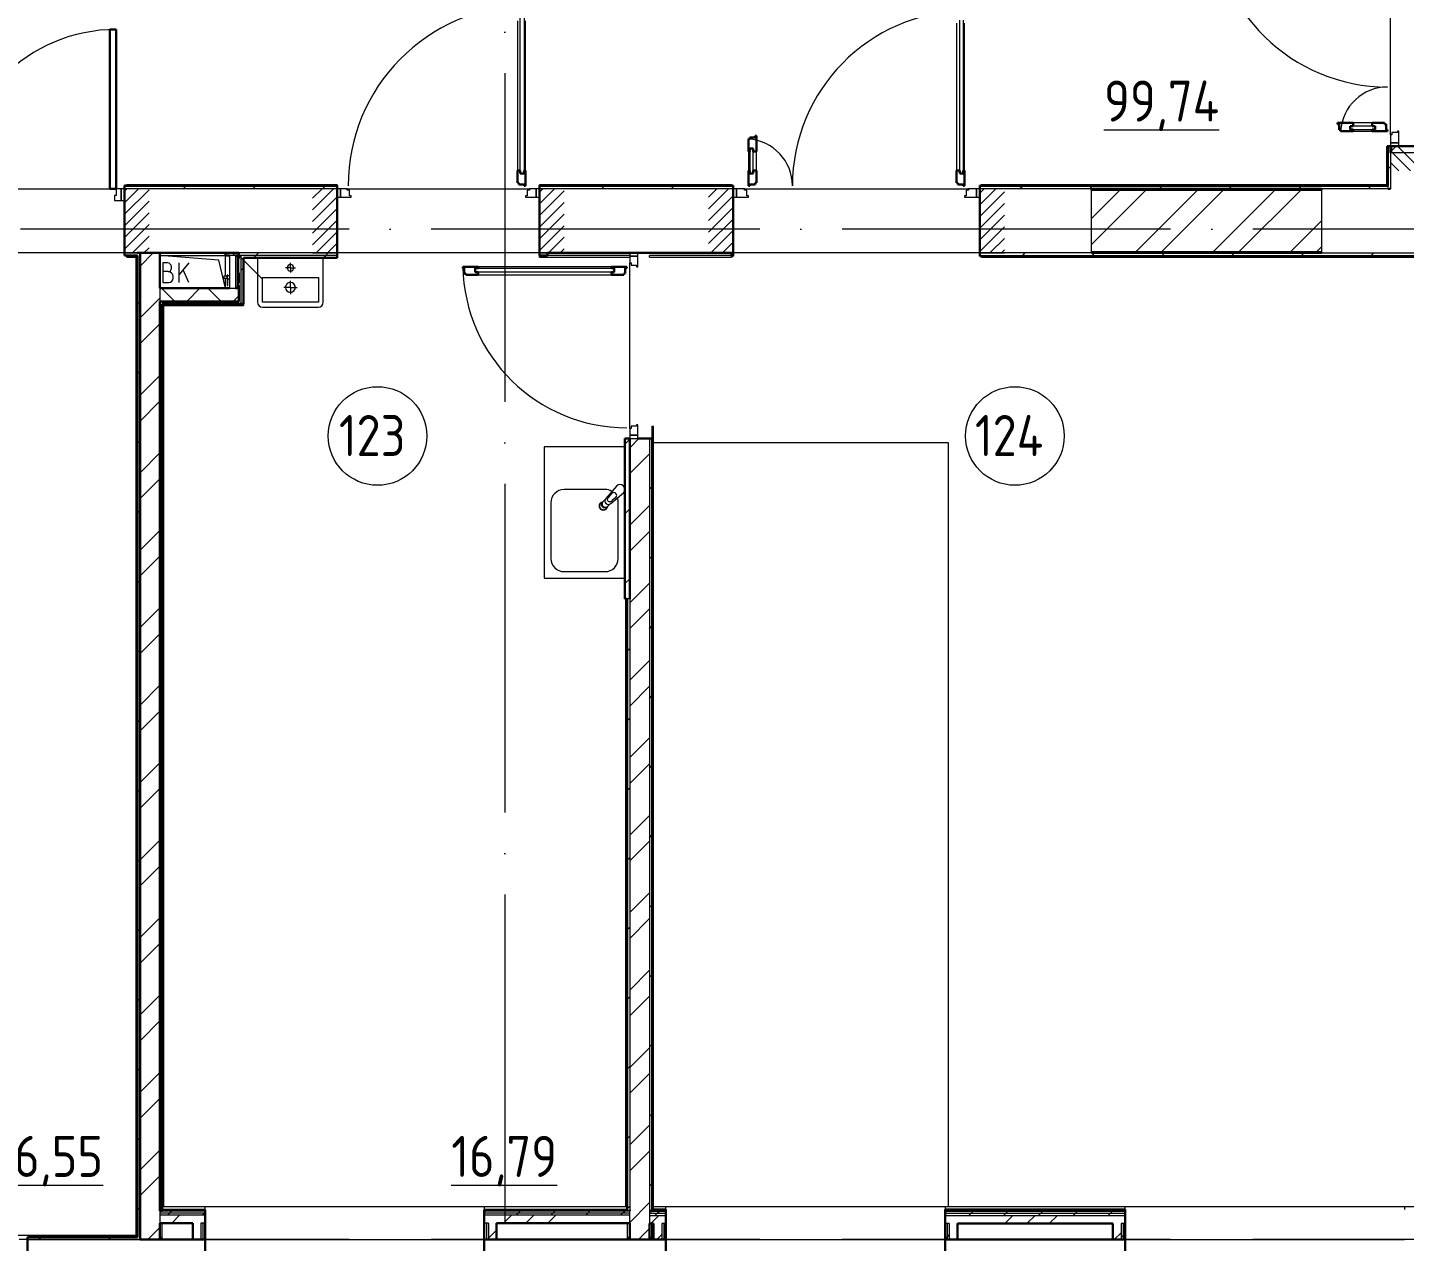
# Model space of a CAD drawing. Header units: millimetres. Extents: x -21010 to 105841, y -18351 to 135084.
# Drawn here: x 40172 to 48552, y -3537 to 3852 of the extents above; entities that cross this region are included whole.
import ezdxf

# ---------------------------------------------------------------- set-up
doc = ezdxf.new("R2010")
doc.units = ezdxf.units.MM
doc.linetypes.add('ADSK_Линия сетки', pattern=[2500, 2000, -250, 0, -250])
doc.linetypes.add('ADSK_Штриховая_ш2 п1_5', pattern=[4.5, 3, -1.5])
for name, color, linetype, lineweight in [('_ Окна', 7, 'Continuous', 9), ('Двери', 7, 'Continuous', 9), ('Марки помещений', 7, 'Continuous', 9), ('Оборудование', 7, 'Continuous', 18), ('Ограждение', 7, 'Continuous', 9), ('Оси', 7, 'Continuous', 9), ('Перекрытие', 7, 'Continuous', 18), ('Сантехника', 7, 'Continuous', 18), ('Стены внутренние', 7, 'Continuous', 18), ('Стены наружные', 7, 'Continuous', 18), ('Стены штриховка', 7, 'Continuous', 13), ('Узлы', 7, 'Continuous', 18)]:
    doc.layers.add(name, color=color, linetype=linetype, lineweight=lineweight)
doc.layers.add('Двери открывание', color=7, linetype='Continuous', lineweight=9, true_color=0xc0c0c0)
doc.styles.add('GOST Common_3', font='GOST_Common.ttf', dxfattribs={"height": 3.5})

# ---------------------------------------------------------------- blocks, each defined once
blk = doc.blocks.new('1 этаж 21082025')
at = {"lineweight": 18}
for p, q in [((47073.3, -41039.7), (46715, -41010)), ((46715, -41010), (47115, -41010)), ((46762.4, -41055.5), (46732.4, -41055.5)), ((46732.4, -41055.5), (46732.4, -41175.5)), ((46892.4, -41055.5), (46832.4, -41127.1)), ((46832.4, -41175.5), (46832.4, -41055.5)), ((47115, -41210), (47073.3, -41039.7)), ((46765.7, -41108.9), (46732.4, -41108.9)), ((46785.7, -41088.9), (46785.7, -41078.9)), ((46795.7, -41148.9), (46795.7, -41138.9)), ((46892.4, -41175.5), (46856.4, -41098.4)), ((46732.4, -41175.5), (46769.1, -41175.5))]:
    blk.add_line(p, q, dxfattribs=at)
for centre, radius, start, end in [((46762.4, -41078.9), 23.3, 0, 90), ((46765.7, -41088.9), 20, 270, 0), ((46765.7, -41138.9), 30, 0, 90), ((46769.1, -41148.9), 26.7, 270, 0)]:
    blk.add_arc(centre, radius, start, end, dxfattribs=at)
at = {"layer": '_ Окна', "lineweight": 18}
for p, q in [((45910, -47000), (45860, -47000)), ((45910, -47050), (45910, -47000))]:
    blk.add_line(p, q, dxfattribs=at)
at = {"layer": 'Двери', "lineweight": 30}
for p, q in [((46450, -39635), (46410, -39635)), ((46410, -39635), (46410, -40605)), ((46450, -40605), (46450, -39635)), ((53977, -40203), (53883, -40203)), ((53883, -40203), (53883, -40211)), ((53883, -40211), (53892, -40211)), ((53892, -40211), (53892, -40245)), ((53977, -40223), (53959, -40223)), ((53959, -40223), (53959, -40244)), ((53977, -40203), (53977, -40223)), ((54169, -40203), (54093, -40203)), ((54093, -40203), (54093, -40223)), ((54093, -40223), (54111, -40223)), ((54111, -40223), (54111, -40244)), ((54169, -40211), (54169, -40203)), ((54178, -40211), (54169, -40211)), ((54178, -40245), (54178, -40211)), ((50305, -40301), (50297, -40301)), ((50297, -40301), (50297, -40377)), ((50339, -40292), (50305, -40292)), ((50305, -40292), (50305, -40301)), ((50347, -40283), (50339, -40283)), ((50339, -40283), (50339, -40292)), ((50347, -40377), (50347, -40283)), ((53892, -40245), (53901, -40245)), ((53901, -40245), (53901, -40253)), ((53901, -40253), (53977, -40253)), ((53959, -40244), (53977, -40244)), ((53977, -40244), (53977, -40253)), ((54093, -40244), (54093, -40253)), ((54111, -40244), (54093, -40244)), ((54093, -40253), (54187, -40253)), ((54187, -40245), (54178, -40245)), ((54187, -40253), (54187, -40245)), ((50306, -40377), (50297, -40377)), ((50306, -40359), (50306, -40377)), ((50327, -40359), (50306, -40359)), ((50327, -40377), (50327, -40359)), ((50347, -40377), (50327, -40377)), ((48891, -40493), (48891, -40569)), ((48891, -40493), (48908, -40493)), ((48908, -40493), (48908, -40511)), ((48908, -40511), (48932, -40511)), ((48932, -40493), (48941, -40493)), ((48932, -40511), (48932, -40493)), ((48941, -40587), (48941, -40493)), ((50297, -40493), (50297, -40587)), ((50306, -40493), (50297, -40493)), ((50306, -40511), (50306, -40493)), ((50327, -40511), (50306, -40511)), ((50327, -40493), (50327, -40511)), ((50347, -40493), (50327, -40493)), ((50347, -40569), (50347, -40493)), ((51563, -40493), (51563, -40569)), ((51563, -40493), (51583, -40493)), ((51583, -40493), (51583, -40511)), ((51583, -40511), (51604, -40511)), ((51604, -40493), (51613, -40493)), ((51604, -40511), (51604, -40493)), ((51613, -40587), (51613, -40493)), ((46410, -40605), (46450, -40605)), ((48891, -40569), (48899, -40569)), ((48899, -40569), (48899, -40578)), ((48899, -40578), (48933, -40578)), ((48933, -40578), (48933, -40587)), ((48933, -40587), (48941, -40587)), ((50297, -40587), (50305, -40587)), ((50305, -40587), (50305, -40578)), ((50305, -40578), (50339, -40578)), ((50339, -40578), (50339, -40569)), ((50339, -40569), (50347, -40569)), ((51563, -40569), (51571, -40569)), ((51571, -40569), (51571, -40578)), ((51571, -40578), (51605, -40578)), ((51605, -40578), (51605, -40587)), ((51605, -40587), (51613, -40587)), ((48653, -41079), (48559, -41079)), ((48559, -41079), (48559, -41087)), ((48559, -41087), (48568, -41087)), ((48568, -41087), (48568, -41121)), ((48568, -41121), (48577, -41121)), ((48577, -41121), (48577, -41129)), ((48577, -41129), (48653, -41129)), ((48635, -41088), (48653, -41088)), ((48635, -41112), (48635, -41088)), ((48653, -41112), (48635, -41112)), ((48653, -41088), (48653, -41079)), ((48653, -41129), (48653, -41112)), ((49557, -41079), (49463, -41079)), ((49463, -41088), (49463, -41079)), ((49481, -41088), (49463, -41088)), ((49463, -41112), (49481, -41112)), ((49463, -41129), (49463, -41112)), ((49463, -41129), (49539, -41129)), ((49481, -41112), (49481, -41088)), ((49539, -41129), (49539, -41121)), ((49539, -41121), (49548, -41121)), ((49548, -41121), (49548, -41087)), ((49548, -41087), (49557, -41087)), ((49557, -41087), (49557, -41079))]:
    blk.add_line(p, q, dxfattribs=at)
at = {"layer": 'Двери'}
for p, q in [((48891, -39583), (48891, -40493)), ((48908, -40511), (48908, -39565)), ((48932, -39565), (48932, -40511)), ((48941, -40493), (48941, -39583)), ((51563, -39597), (51563, -40493)), ((51583, -40511), (51583, -39579)), ((51604, -39579), (51604, -40511)), ((51613, -40493), (51613, -39597)), ((54111, -40223), (53959, -40223)), ((53959, -40223), (53959, -40244)), ((54093, -40203), (53977, -40203)), ((54111, -40244), (54111, -40223)), ((53959, -40244), (54111, -40244)), ((53977, -40253), (54093, -40253)), ((54205, -40276), (54205, -40325)), ((54213, -40276), (54205, -40276)), ((54247, -40262), (54213, -40262)), ((54213, -40262), (54213, -40276)), ((54255, -40253), (54247, -40253)), ((54247, -40253), (54247, -40262)), ((54255, -40325), (54255, -40253)), ((50297, -40377), (50297, -40493)), ((50306, -40359), (50306, -40511)), ((50327, -40359), (50306, -40359)), ((50327, -40511), (50327, -40359)), ((50347, -40493), (50347, -40377)), ((54255, -40325), (54205, -40325)), ((54205, -40325), (54205, -40345)), ((54205, -40325), (54255, -40325)), ((54205, -40345), (54255, -40345)), ((54255, -40345), (54255, -40325)), ((48932, -40511), (48908, -40511)), ((50306, -40511), (50327, -40511)), ((51604, -40511), (51583, -40511)), ((46480, -40605), (46450, -40605)), ((46450, -40605), (46450, -40645)), ((46480, -40675), (46480, -40605)), ((46500, -40605), (46480, -40605)), ((46480, -40605), (46480, -40675)), ((46500, -40675), (46500, -40605)), ((47795, -40605), (47795, -40655)), ((47815, -40605), (47795, -40605)), ((47815, -40655), (47815, -40605)), ((47856, -40605), (47815, -40605)), ((47815, -40605), (47815, -40655)), ((47856, -40613), (47856, -40605)), ((47870, -40613), (47856, -40613)), ((47870, -40647), (47870, -40613)), ((48964, -40613), (48950, -40613)), ((48950, -40613), (48950, -40647)), ((48964, -40605), (48964, -40613)), ((49005, -40605), (48964, -40605)), ((49025, -40605), (49005, -40605)), ((49005, -40605), (49005, -40655)), ((49005, -40655), (49005, -40605)), ((49025, -40655), (49025, -40605)), ((50205, -40605), (50205, -40655)), ((50225, -40605), (50205, -40605)), ((50225, -40655), (50225, -40605)), ((50274, -40605), (50225, -40605)), ((50225, -40605), (50225, -40655)), ((50274, -40613), (50274, -40605)), ((50288, -40613), (50274, -40613)), ((50288, -40647), (50288, -40613)), ((51636, -40613), (51622, -40613)), ((51622, -40613), (51622, -40647)), ((51636, -40605), (51636, -40613)), ((51685, -40605), (51636, -40605)), ((51705, -40605), (51685, -40605)), ((51685, -40605), (51685, -40655)), ((51685, -40655), (51685, -40605)), ((51705, -40655), (51705, -40605)), ((46450, -40645), (46440, -40645)), ((46440, -40645), (46440, -40675)), ((46440, -40675), (46480, -40675)), ((46480, -40675), (46500, -40675)), ((47795, -40655), (47815, -40655)), ((47815, -40655), (47879, -40655)), ((47879, -40647), (47870, -40647)), ((47879, -40655), (47879, -40647)), ((48950, -40647), (48941, -40647)), ((48941, -40647), (48941, -40655)), ((48941, -40655), (49005, -40655)), ((49005, -40655), (49025, -40655)), ((50205, -40655), (50225, -40655)), ((50225, -40655), (50297, -40655)), ((50297, -40647), (50288, -40647)), ((50297, -40655), (50297, -40647)), ((51622, -40647), (51613, -40647)), ((51613, -40647), (51613, -40655)), ((51613, -40655), (51685, -40655)), ((51685, -40655), (51705, -40655)), ((49625, -40995), (49575, -40995)), ((49575, -40995), (49575, -41015)), ((49575, -41015), (49625, -41015)), ((49625, -41015), (49575, -41015)), ((49575, -41015), (49575, -41056)), ((49575, -41056), (49583, -41056)), ((49583, -41056), (49583, -41070)), ((49625, -41015), (49625, -40995)), ((49625, -41079), (49625, -41015)), ((48635, -41088), (49481, -41088)), ((48635, -41112), (48635, -41088)), ((49481, -41112), (48635, -41112)), ((49463, -41079), (48653, -41079)), ((48653, -41129), (49463, -41129)), ((49481, -41088), (49481, -41112)), ((49583, -41070), (49617, -41070)), ((49617, -41070), (49617, -41079)), ((49617, -41079), (49625, -41079)), ((49575, -42064), (49575, -42105)), ((49583, -42064), (49575, -42064)), ((49617, -42050), (49583, -42050)), ((49583, -42050), (49583, -42064)), ((49625, -42041), (49617, -42041)), ((49617, -42041), (49617, -42050)), ((49625, -42105), (49625, -42041)), ((49625, -42105), (49575, -42105)), ((49575, -42105), (49575, -42125)), ((49575, -42105), (49625, -42105)), ((49575, -42125), (49625, -42125)), ((49625, -42125), (49625, -42105))]:
    blk.add_line(p, q, dxfattribs=at)
at = {"layer": 'Двери', "linetype": 'ADSK_Штриховая_ш2 п1_5'}
for p, q in [((54595, -40345), (54205, -40345)), ((54205, -40345), (54205, -40495)), ((46650, -40605), (46500, -40605)), ((46500, -40605), (46500, -40995)), ((47795, -40605), (47645, -40605)), ((47795, -40995), (47795, -40605)), ((49175, -40605), (49025, -40605)), ((49025, -40605), (49025, -40995)), ((50205, -40605), (50055, -40605)), ((50205, -40995), (50205, -40605)), ((51855, -40605), (51705, -40605)), ((51705, -40605), (51705, -40995)), ((46500, -40995), (46650, -40995)), ((47645, -40995), (47795, -40995)), ((49025, -40995), (49175, -40995)), ((50055, -40995), (50205, -40995)), ((51705, -40995), (51855, -40995))]:
    blk.add_line(p, q, dxfattribs=at)
at = {"layer": 'Двери', "linetype": 'Continuous', "lineweight": 18}
for p, q in [((54326.5, -40495), (54205, -40373.5)), ((54397.2, -40495), (54247.2, -40345)), ((54255.8, -40495), (54205, -40444.2)), ((46500, -40618.6), (46513.6, -40605)), ((46500, -40689.3), (46584.3, -40605)), ((46500, -40760), (46650, -40610)), ((47645, -40662.2), (47702.2, -40605)), ((47645, -40732.9), (47772.9, -40605)), ((49025, -40625.7), (49045.7, -40605)), ((49025, -40696.4), (49116.4, -40605)), ((49025, -40767.1), (49175, -40617.1)), ((50055, -40655.8), (50105.8, -40605)), ((50055, -40726.5), (50176.5, -40605)), ((51705, -40632.1), (51732.1, -40605)), ((51705, -40702.8), (51802.8, -40605)), ((51705, -40773.5), (51855, -40623.5)), ((46500, -40830.7), (46650, -40680.7)), ((47645, -40803.6), (47795, -40653.6)), ((47645, -40874.3), (47795, -40724.3)), ((49025, -40837.8), (49175, -40687.8)), ((50055, -40797.2), (50205, -40647.2)), ((50055, -40867.9), (50205, -40717.9)), ((51705, -40844.2), (51855, -40694.2)), ((46500, -40901.4), (46650, -40751.4)), ((47645, -40945), (47795, -40795)), ((49025, -40908.5), (49175, -40758.5)), ((50055, -40938.6), (50205, -40788.6)), ((51705, -40914.9), (51855, -40764.9)), ((46500, -40972.1), (46650, -40822.1)), ((46547.8, -40995), (46650, -40892.8)), ((47665.7, -40995), (47795, -40865.7)), ((49025, -40979.2), (49175, -40829.2)), ((50069.3, -40995), (50205, -40859.3)), ((51705, -40985.7), (51855, -40835.7)), ((46618.5, -40995), (46650, -40963.5)), ((47736.4, -40995), (47795, -40936.4)), ((49079.9, -40995), (49175, -40899.9)), ((49150.7, -40995), (49175, -40970.7)), ((50140, -40995), (50205, -40930)), ((51766.4, -40995), (51855, -40906.4)), ((51837.1, -40995), (51855, -40977.1))]:
    blk.add_line(p, q, dxfattribs=at)
at = {"layer": 'Двери'}
blk.add_arc((46450, -40605), 970, 90, 180, dxfattribs=at)
at = {"layer": 'Двери открывание'}
for centre, radius, start, end in [((54187, -38919), 1066, 180.96752, 270), ((48959, -40587), 1098, 90.93932, 180), ((51631, -40587), 1066, 90.96752, 180), ((54187, -40271), 286, 90, 176.39159), ((50279, -40587), 286, 0, 86.39159), ((49557, -41061), 998, 181.03345, 270)]:
    blk.add_arc(centre, radius, start, end, dxfattribs=at)
at = {"layer": 'Марки помещений'}
for centre in [(48039.9, -42109.2), (51919.4, -42109.2)]:
    blk.add_circle(centre, 300, dxfattribs=at)
at = {"layer": 'Оборудование'}
for p, q in [((47176.4, -41010), (47140, -41010)), ((47140, -41010), (47140, -41210)), ((47177.3, -41209.1), (47177.3, -41010.9)), ((47187, -41017), (47177.3, -41017)), ((47187, -41038), (47188.4, -41038)), ((47188.5, -41038), (47187, -41038)), ((47188, -41202), (47188, -41018)), ((47195, -41029), (47189.5, -41029)), ((47195, -41010), (47336.4, -41151.4)), ((47195, -41191), (47195, -41029)), ((47122.1, -41137.4), (47104.7, -41137.4)), ((47104.7, -41137.4), (47104.7, -41149.6)), ((47124.1, -41135.4), (47122.1, -41137.4)), ((47122.1, -41137.4), (47122.1, -41149.6)), ((47140, -41133.9), (47124.1, -41133.9)), ((47124.1, -41133.9), (47124.1, -41153.2)), ((47129.6, -41130.4), (47124.6, -41130.4)), ((47124.6, -41130.4), (47124.6, -41138.7)), ((47129.6, -41138.7), (47129.6, -41130.4)), ((47197, -41113.5), (47195, -41113.5)), ((47197, -41117.5), (47197, -41113.5)), ((47197, -41117.5), (47197, -41178)), ((47104.7, -41149.6), (47122.1, -41149.6)), ((47122.1, -41149.6), (47124.1, -41151.6)), ((47124.1, -41153.2), (47140, -41153.2)), ((47124.6, -41148.3), (47124.6, -41194.2)), ((47124.6, -41194.2), (47129.6, -41194.2)), ((47129.6, -41194.2), (47129.6, -41148.3)), ((47140, -41210), (47176.4, -41210)), ((47177.3, -41203), (47187, -41203)), ((47188.4, -41182), (47187, -41182)), ((47188.4, -41182), (47187, -41182)), ((47189.5, -41191), (47195, -41191)), ((47195, -41182), (47197, -41182)), ((47197, -41182), (47197, -41178))]:
    blk.add_line(p, q, dxfattribs=at)
for points, knots in [([(47177.3, -41010.9), (47177.3, -41010.8), (47177.3, -41010.7), (47177.2, -41010.5), (47177.1, -41010.4), (47177, -41010.2), (47176.8, -41010.1), (47176.6, -41010), (47176.5, -41010), (47176.4, -41010)], [-1, -1, -1, -1, -0.833333, -0.75, -0.583333, -0.458333, -0.333333, -0.166667, 0, 0, 0, 0]), ([(47188, -41018), (47188, -41017.9), (47188, -41017.7), (47187.9, -41017.6), (47187.9, -41017.5), (47187.8, -41017.4), (47187.7, -41017.2), (47187.5, -41017.1), (47187.3, -41017), (47187.1, -41017), (47187, -41017)], [-1, -1, -1, -1, -0.833333, -0.75, -0.666667, -0.583333, -0.458333, -0.333333, -0.166667, 0, 0, 0, 0]), ([(47189.5, -41029), (47189.4, -41029), (47189.2, -41029), (47188.9, -41028.9), (47188.8, -41028.8), (47188.6, -41028.7), (47188.4, -41028.6), (47188.3, -41028.4), (47188.2, -41028.2), (47188.1, -41028.1), (47188, -41027.8), (47188, -41027.6), (47188, -41027.5)], [-1, -1, -1, -1, -0.833333, -0.75, -0.666667, -0.583333, -0.5, -0.416667, -0.333333, -0.25, -0.166667, 0, 0, 0, 0]), ([(47176.4, -41210), (47176.5, -41210), (47176.6, -41210), (47176.8, -41209.9), (47177, -41209.8), (47177.1, -41209.6), (47177.2, -41209.5), (47177.3, -41209.3), (47177.3, -41209.2), (47177.3, -41209.1)], [0, 0, 0, 0, 0.166667, 0.333333, 0.458333, 0.583333, 0.708333, 0.833333, 1, 1, 1, 1]), ([(47187, -41203), (47187.1, -41203), (47187.3, -41203), (47187.5, -41202.9), (47187.7, -41202.8), (47187.8, -41202.6), (47187.9, -41202.5), (47187.9, -41202.4), (47188, -41202.3), (47188, -41202.1), (47188, -41202)], [0, 0, 0, 0, 0.166667, 0.333333, 0.458333, 0.583333, 0.666667, 0.75, 0.833333, 1, 1, 1, 1]), ([(47188, -41192.5), (47188, -41192.4), (47188, -41192.2), (47188.1, -41191.9), (47188.2, -41191.8), (47188.3, -41191.6), (47188.4, -41191.4), (47188.6, -41191.3), (47188.8, -41191.2), (47188.9, -41191.1), (47189.2, -41191), (47189.4, -41191), (47189.5, -41191)], [0, 0, 0, 0, 0.166667, 0.25, 0.333333, 0.416667, 0.5, 0.583333, 0.666667, 0.75, 0.833333, 1, 1, 1, 1])]:
    blk.add_open_spline(points, degree=3, knots=knots, dxfattribs=at)
at = {"layer": 'Ограждение'}
for p, q in [((54180, -40355), (54185, -40355)), ((54180, -40355), (54180, -40580)), ((46515, -40585.1), (46515, -40580)), ((47795, -40580), (46515, -40580)), ((47795, -40580), (47795, -40585)), ((49025, -40585), (49025, -40580)), ((50195, -40580), (49025, -40580)), ((50195, -40580), (50195, -40585)), ((51715, -40585), (51715, -40580)), ((54180, -40580), (51715, -40580)), ((54180, -40580), (54185, -40585)), ((46515, -41020), (46515, -41010)), ((46515, -41020), (46570, -41020)), ((46580, -41010), (46570, -41020)), ((46570, -41020), (46570, -46975)), ((49025, -41020), (49025, -41010)), ((49025, -41020), (49575, -41020)), ((49575, -41010), (49075, -41010)), ((49695, -41020), (49695, -41010)), ((50195, -41010), (49695, -41010)), ((49695, -41020), (50195, -41020)), ((50195, -41015), (50195, -41020)), ((51715, -41020), (51715, -41015)), ((51715, -41020), (59320, -41020)), ((46740, -41315), (46730, -41305)), ((47225, -41305), (47225, -41315)), ((46740, -46800), (46740, -41315)), ((46740, -41315), (47225, -41315)), ((49710, -42050), (49720, -42050)), ((49710, -42050), (49710, -42125)), ((49720, -42150), (49720, -42050)), ((49550, -43100), (49550, -46800)), ((46730, -46800), (49560, -46800)), ((46990, -46820), (46990, -46800)), ((46990, -46800), (48690, -46800)), ((48690, -46800), (48690, -46820)), ((49715, -46800), (59920, -46800)), ((49795, -46818.1), (49795, -46800)), ((49795, -46800), (51495, -46800)), ((51495, -46800), (51495, -46818.1)), ((52590, -46818.1), (52590, -46800)), ((52590, -46800), (54290, -46800)), ((54290, -46800), (54290, -46818.1)), ((46730, -47000), (46730, -46900)), ((49560, -46900), (49560, -47000)), ((49710, -47000), (49710, -46903.1)), ((46570, -46975), (43820, -46975)), ((46570, -46975), (46580, -46985)), ((46990, -47000), (48690, -47000)), ((49795, -47000), (51495, -47000)), ((52590, -47000), (54290, -47000))]:
    blk.add_line(p, q, dxfattribs=at)
at = {"layer": 'Ограждение', "linetype": 'Continuous'}
for p, q in [((46736, -40585), (46736, -40580)), ((47336, -40585), (47336, -40580)), ((49136, -40585), (49136, -40580)), ((49736, -40585), (49736, -40580)), ((52136, -40585), (52136, -40580)), ((52736, -40585), (52736, -40580)), ((53336, -40585), (53336, -40580)), ((53936, -40585), (53936, -40580)), ((54180, -40560.3), (54185, -40560.3)), ((46570, -41280.3), (46580, -41280.3)), ((46570, -41880.3), (46580, -41880.3)), ((46570, -42480.3), (46580, -42480.3)), ((46570, -43080.3), (46580, -43080.3)), ((46570, -43680.3), (46580, -43680.3)), ((46570, -44280.3), (46580, -44280.3)), ((46570, -44880.3), (46580, -44880.3)), ((46570, -45480.3), (46580, -45480.3)), ((46570, -46080.3), (46580, -46080.3)), ((46570, -46680.3), (46580, -46680.3)), ((45916, -46985), (45916, -46975)), ((46516, -46985), (46516, -46975))]:
    blk.add_line(p, q, dxfattribs=at)
at = {"layer": 'Оси', "linetype": 'ADSK_Линия сетки'}
for p, q in [((48815.1, -29900), (48815.1, -60626.1)), ((62867.3, -40850), (-14072.3, -40850)), ((62867.3, -47000), (-14072.3, -47000))]:
    blk.add_line(p, q, dxfattribs=at)
at = {"layer": 'Перекрытие', "color": 49, "true_color": 0x464646}
for p, q in [((46715, -41010), (47115, -41010)), ((51515, -42150), (49715, -42150)), ((51515, -46800), (51515, -42150))]:
    blk.add_line(p, q, dxfattribs=at)
at = {"layer": 'Сантехника', "lineweight": 9}
for p, q in [((49545, -42175), (49055, -42175)), ((49055, -42175), (49055, -42975)), ((49425, -42435), (49175, -42435)), ((49493.8, -42413.8), (49429.5, -42490.4)), ((49442, -42488.9), (49444.2, -42485.1)), ((49444.2, -42485.1), (49447.1, -42481.7)), ((49447.1, -42481.7), (49466.2, -42458.9)), ((49459.6, -42520.5), (49536.2, -42456.2)), ((49491.1, -42483.8), (49468.3, -42502.9)), ((49533.7, -42411.6), (49532.4, -42410.6)), ((49535, -42412.6), (49533.7, -42411.6)), ((49538.4, -42416.3), (49537.4, -42415)), ((49539.4, -42417.6), (49538.4, -42416.3)), ((49095, -42515), (49095, -42855)), ((49391.2, -42542.4), (49391.2, -42527.6)), ((49391.6, -42526.8), (49399.9, -42515.4)), ((49399.9, -42554.6), (49391.6, -42543.2)), ((49400.9, -42514.6), (49410.3, -42511.5)), ((49415, -42560), (49400.9, -42555.4)), ((49410.9, -42510.8), (49409.7, -42512)), ((49425, -42496.8), (49410.9, -42510.8)), ((49429.1, -42555.4), (49415, -42560)), ((49438.4, -42543.2), (49430.1, -42554.6)), ((49438, -42540.3), (49439.2, -42539.1)), ((49438.8, -42539.2), (49438.8, -42542.4)), ((49439.2, -42539.1), (49453.9, -42524.4)), ((49440.1, -42496.7), (49440.6, -42492.8)), ((49440.4, -42500.4), (49440.1, -42496.7)), ((49441.6, -42503.7), (49440.4, -42500.4)), ((49440.6, -42492.8), (49442, -42488.9)), ((49443.6, -42506.4), (49441.6, -42503.7)), ((49446.3, -42508.4), (49443.6, -42506.4)), ((49449.6, -42509.6), (49446.3, -42508.4)), ((49453.3, -42510), (49449.6, -42509.6)), ((49457.2, -42509.4), (49453.3, -42510)), ((49461.1, -42508), (49457.2, -42509.4)), ((49464.9, -42505.8), (49461.1, -42508)), ((49468.3, -42502.9), (49464.9, -42505.8)), ((49505, -42855), (49505, -42515)), ((49055, -42975), (49545, -42975)), ((49175, -42935), (49425, -42935))]:
    blk.add_line(p, q, dxfattribs=at)
for centre, radius, start, end in [((49175, -42515), 80, 90, 180), ((49425, -42515), 80, 58.90219, 90), ((49478.7, -42471.3), 17.6, 315, 135), ((49515, -42435), 30, 315, 135), ((49415, -42535), 25, 98.76373, 270), ((49415, -42535), 25, 270, 351.23627), ((49444.6, -42505.4), 21.3, 135, 315), ((49425, -42515), 80, 0, 20.54004), ((49175, -42855), 80, 180, 270), ((49425, -42855), 80, 270, 0)]:
    blk.add_arc(centre, radius, start, end, dxfattribs=at)
for centre, major_axis, start_param, end_param in [((49422.6, -42527.4), (-14.1, 14.1), 1.047198, 1.570796), ((49426.3, -42523.7), (-14.1, 14.1), 1.047198, 1.570796), ((49422.6, -42527.4), (-14.1, 14.1), 1.570796, 2.094395), ((49426.3, -42523.7), (14.1, -14.1), 4.712389, 5.235988)]:
    blk.add_ellipse(centre, major_axis=major_axis, ratio=0.984808, start_param=start_param, end_param=end_param, dxfattribs=at)
for points, knots in [([(49403.5, -42532.4), (49403.2, -42531.3), (49402.9, -42529.6), (49402.9, -42527.7), (49402.9, -42526.6), (49403, -42525.7), (49403.1, -42524.9), (49403.3, -42523.9), (49403.5, -42522.6), (49404, -42521), (49404.7, -42519.3), (49405.4, -42517.8), (49406.2, -42516.5), (49407.4, -42514.5), (49408.6, -42513.1), (49409.7, -42512)], [0, 0, 0, 0, 0.142857, 0.214286, 0.25, 0.285714, 0.321429, 0.357143, 0.428571, 0.5, 0.571429, 0.678571, 0.732143, 0.785714, 1, 1, 1, 1]), ([(49410.9, -42510.8), (49410.4, -42511.3), (49409.4, -42512.5), (49408.1, -42514.6), (49407.3, -42516.5), (49406.8, -42518.2), (49406.6, -42519.5), (49406.4, -42520.7), (49406.3, -42521.7), (49406.3, -42522.4), (49406.3, -42523.1), (49406.4, -42524.2), (49406.6, -42526), (49406.9, -42527.6), (49407.2, -42528.7)], [0, 0, 0, 0, 0.142857, 0.285714, 0.428571, 0.5, 0.571429, 0.642857, 0.678571, 0.714286, 0.75, 0.785714, 0.857143, 1, 1, 1, 1]), ([(49438, -42540.3), (49437.3, -42541), (49435.8, -42542.3), (49433.2, -42544.1), (49430.9, -42545.2), (49429, -42546), (49427.4, -42546.5), (49426.1, -42546.7), (49425.1, -42546.9), (49424.3, -42547), (49423.4, -42547.1), (49422.3, -42547.1), (49420.4, -42547.1), (49418.7, -42546.8), (49417.6, -42546.5)], [0, 0, 0, 0, 0.142857, 0.285714, 0.428571, 0.5, 0.571429, 0.642857, 0.678571, 0.714286, 0.75, 0.785714, 0.857143, 1, 1, 1, 1]), ([(49421.3, -42542.8), (49422.4, -42543.1), (49424, -42543.4), (49425.8, -42543.6), (49426.9, -42543.7), (49427.6, -42543.7), (49428.3, -42543.7), (49429.3, -42543.6), (49430.5, -42543.4), (49431.8, -42543.2), (49433.3, -42542.8), (49434.5, -42542.3), (49435.6, -42541.7), (49437.2, -42540.8), (49438.4, -42539.9), (49439.2, -42539.1)], [0, 0, 0, 0, 0.142857, 0.214286, 0.25, 0.285714, 0.321429, 0.357143, 0.428571, 0.5, 0.571429, 0.678571, 0.732143, 0.785714, 1, 1, 1, 1])]:
    blk.add_open_spline(points, degree=3, knots=knots, dxfattribs=at)
at = {"layer": 'Стены внутренние'}
for p, q in [((54205, -40276), (54205, -38914)), ((54205, -40385), (54205, -40605)), ((54590, -40385), (54210, -40385)), ((45480, -40605), (46410, -40605)), ((46415, -40605), (46450, -40605)), ((47795, -40605), (46500, -40605)), ((47856, -40605), (48964, -40605)), ((50205, -40605), (49025, -40605)), ((50274, -40605), (51636, -40605)), ((52385, -40605), (51705, -40605)), ((52385, -40990), (52385, -40610)), ((54190, -40605), (53785, -40605)), ((53785, -40610), (53785, -40990)), ((46580, -40995), (45430, -40995)), ((49025, -40995), (47795, -40995)), ((51705, -40995), (50205, -40995)), ((53785, -40995), (59320, -40995)), ((46595, -47000), (45910, -47000))]:
    blk.add_line(p, q, dxfattribs=at)
at = {"layer": 'Стены внутренние', "lineweight": 30}
for p, q in [((54210, -40385), (54205, -40385)), ((46500, -40605), (46500, -40995)), ((47795, -40995), (47795, -40605)), ((49025, -40605), (49025, -40995)), ((50205, -40995), (50205, -40605)), ((51705, -40605), (51705, -40995)), ((52385, -40610), (52385, -40605)), ((53785, -40605), (53785, -40610)), ((54205, -40605), (54190, -40605)), ((46715, -40995), (47115, -40995)), ((49075, -40995), (50195, -40995)), ((52385, -40995), (52385, -40990)), ((53785, -40990), (53785, -40995)), ((45910, -47000), (45910, -47550)), ((46915, -47000), (46715, -47000)), ((46990, -47550), (46990, -47000)), ((48690, -47000), (48690, -47550)), ((49575, -47000), (48765, -47000)), ((49720, -47000), (49695, -47000)), ((49795, -47550), (49795, -47000)), ((51495, -47000), (51495, -47550)), ((52515, -47000), (51570, -47000)), ((52590, -47550), (52590, -47000))]:
    blk.add_line(p, q, dxfattribs=at)
at = {"layer": 'Стены наружные', "lineweight": 30}
for p, q in [((54205, -40345), (54185, -40345)), ((54185, -40345), (54185, -40585)), ((54205, -40385), (54205, -40345)), ((54590, -40345), (54210, -40345)), ((54210, -40345), (54210, -40385)), ((46500, -40585), (46500, -40605)), ((47795, -40585), (46500, -40585)), ((47795, -40605), (47795, -40585)), ((49025, -40585), (49025, -40605)), ((50205, -40585), (49025, -40585)), ((50205, -40605), (50205, -40585)), ((51705, -40585), (51705, -40605)), ((54185, -40585), (51705, -40585)), ((52385, -40605), (53785, -40605)), ((53785, -40610), (52385, -40610)), ((54190, -40590), (54185, -40590)), ((46500, -40995), (46500, -41010)), ((46500, -41010), (46580, -41010)), ((46715, -40995), (46580, -40995)), ((46580, -41010), (46580, -46985)), ((46595, -47000), (46595, -40995)), ((46715, -41210), (46715, -40995)), ((47115, -40995), (47115, -41010)), ((47195, -40995), (47115, -40995)), ((47115, -41010), (47140, -41010)), ((47176.6, -41010), (47195, -41010)), ((47195, -40995), (47195, -41029)), ((47225, -41025), (47795, -41025)), ((47225, -41305), (47225, -41025)), ((47795, -41025), (47795, -40995)), ((49025, -40995), (49025, -41010)), ((49025, -41010), (49075, -41010)), ((49075, -41010), (49075, -40995)), ((50195, -40995), (50195, -41015)), ((50195, -41015), (50205, -41015)), ((50205, -41015), (50205, -40995)), ((51705, -40995), (51705, -41015)), ((51705, -41015), (59320, -41015)), ((52385, -40990), (53785, -40990)), ((53785, -40995), (52385, -40995)), ((47140, -41210), (46715, -41210)), ((47195, -41210), (47176.6, -41210)), ((47195, -41191), (47195, -41290)), ((46715, -41290), (47195, -41290)), ((46715, -41290), (46715, -46825)), ((47195, -41290), (46715, -41290)), ((46730, -46820), (46730, -41305)), ((46730, -41305), (47210, -41305)), ((47210, -41305), (47225, -41305)), ((49545, -42125), (49545, -43100)), ((49575, -42125), (49545, -42125)), ((49575, -42125), (49575, -43100)), ((49715, -42125), (49625, -42125)), ((49715, -46818.1), (49715, -42125)), ((49545, -43100), (49560, -43100)), ((49560, -43100), (49560, -46820)), ((46715, -46825), (46730, -46825)), ((46730, -46825), (46715, -46825)), ((46990, -46820), (46730, -46820)), ((46990, -47000), (46990, -46820)), ((49560, -46820), (48690, -46820)), ((48690, -46820), (48690, -47000)), ((49575, -46825), (49575, -46820)), ((49695, -46828.1), (49710, -46828.1)), ((49710, -46823.1), (49710, -46818.1)), ((49795, -46818.1), (49715, -46818.1)), ((49795, -47000), (49795, -46818.1)), ((51495, -46818.1), (51495, -47000)), ((52590, -46818.1), (51495, -46818.1)), ((52590, -47000), (52590, -46818.1)), ((46715, -47000), (46715, -46900)), ((46715, -46900), (46915, -46900)), ((46915, -46900), (46915, -47000)), ((48765, -47000), (48765, -46900)), ((48765, -46900), (49575, -46900)), ((49575, -46900), (49575, -47000)), ((49695, -47000), (49695, -46903.1)), ((49695, -46903.1), (49720, -46903.1)), ((49720, -46903.1), (49720, -47000)), ((51570, -46903.1), (52515, -46903.1)), ((51570, -47000), (51570, -46903.1)), ((52515, -46903.1), (52515, -47000)), ((46580, -46985), (45910, -46985)), ((45910, -46985), (45910, -47000)), ((46595, -47000), (46715, -47000)), ((46915, -47000), (46990, -47000)), ((48690, -47000), (48765, -47000)), ((49575, -47000), (49695, -47000)), ((49720, -47000), (49795, -47000)), ((51495, -47000), (51570, -47000)), ((52515, -47000), (52590, -47000))]:
    blk.add_line(p, q, dxfattribs=at)
at = {"layer": 'Стены наружные', "linetype": 'Continuous', "lineweight": 9}
for p, q in [((54185, -40347.7), (54187.7, -40345)), ((54210, -40375), (54240, -40345)), ((54185, -40418.4), (54190, -40413.4)), ((54190, -40484.1), (54205, -40469.1)), ((54185, -40489.1), (54190, -40484.1)), ((54185, -40559.8), (54190, -40554.8)), ((46518.1, -40590), (46523.1, -40585)), ((46588.8, -40590), (46593.8, -40585)), ((46659.5, -40590), (46664.5, -40585)), ((46730.2, -40590), (46735.2, -40585)), ((46800.9, -40590), (46805.9, -40585)), ((46856.6, -40605), (46871.6, -40590)), ((46871.6, -40590), (46876.6, -40585)), ((46942.3, -40590), (46947.3, -40585)), ((47013.1, -40590), (47018.1, -40585)), ((47083.8, -40590), (47088.8, -40585)), ((47154.5, -40590), (47159.5, -40585)), ((47225.2, -40590), (47230.2, -40585)), ((47280.9, -40605), (47295.9, -40590)), ((47295.9, -40590), (47300.9, -40585)), ((47366.6, -40590), (47371.6, -40585)), ((47437.3, -40590), (47442.3, -40585)), ((47508, -40590), (47513, -40585)), ((47578.7, -40590), (47583.7, -40585)), ((47649.5, -40590), (47654.5, -40585)), ((47705.2, -40605), (47720.2, -40590)), ((47720.2, -40590), (47725.2, -40585)), ((47790.9, -40590), (47795, -40585.9)), ((49063.7, -40590), (49068.7, -40585)), ((49134.4, -40590), (49139.4, -40585)), ((49205.1, -40590), (49210.1, -40585)), ((49275.8, -40590), (49280.8, -40585)), ((49346.5, -40590), (49351.5, -40585)), ((49402.2, -40605), (49417.2, -40590)), ((49417.2, -40590), (49422.2, -40585)), ((49487.9, -40590), (49492.9, -40585)), ((49558.6, -40590), (49563.6, -40585)), ((49629.4, -40590), (49634.4, -40585)), ((49700.1, -40590), (49705.1, -40585)), ((49770.8, -40590), (49775.8, -40585)), ((49826.5, -40605), (49841.5, -40590)), ((49841.5, -40590), (49846.5, -40585)), ((49912.2, -40590), (49917.2, -40585)), ((49982.9, -40590), (49987.9, -40585)), ((50053.6, -40590), (50058.6, -40585)), ((50124.3, -40590), (50129.3, -40585)), ((50195, -40590), (50200, -40585)), ((51750.7, -40590), (51755.7, -40585)), ((51821.4, -40590), (51826.4, -40585)), ((51892.1, -40590), (51897.1, -40585)), ((51947.8, -40605), (51962.8, -40590)), ((51962.8, -40590), (51967.8, -40585)), ((52033.5, -40590), (52038.5, -40585)), ((52104.2, -40590), (52109.2, -40585)), ((52174.9, -40590), (52179.9, -40585)), ((52245.6, -40590), (52250.6, -40585)), ((52316.4, -40590), (52321.4, -40585)), ((52372.1, -40605), (52387.1, -40590)), ((52385, -40785.6), (52560.6, -40610)), ((52385, -40942.8), (52717.8, -40610)), ((52385, -40785.6), (52560.6, -40610)), ((52385, -40942.8), (52717.8, -40610)), ((52387.1, -40590), (52392.1, -40585)), ((52457.8, -40590), (52462.8, -40585)), ((52528.5, -40590), (52533.5, -40585)), ((52599.2, -40590), (52604.2, -40585)), ((52652.1, -40990), (53032.1, -40610)), ((52652.1, -40990), (53032.1, -40610)), ((52669.9, -40590), (52674.9, -40585)), ((52740.6, -40590), (52745.6, -40585)), ((52796.3, -40605), (52811.3, -40590)), ((52809.3, -40990), (53189.3, -40610)), ((52809.3, -40990), (53189.3, -40610)), ((52811.3, -40590), (52816.3, -40585)), ((52882, -40590), (52887, -40585)), ((52952.8, -40590), (52957.8, -40585)), ((53023.5, -40590), (53028.5, -40585)), ((53094.2, -40590), (53099.2, -40585)), ((53123.6, -40990), (53503.6, -40610)), ((53123.6, -40990), (53503.6, -40610)), ((53164.9, -40590), (53169.9, -40585)), ((53220.6, -40605), (53235.6, -40590)), ((53235.6, -40590), (53240.6, -40585)), ((53280.7, -40990), (53660.7, -40610)), ((53280.7, -40990), (53660.7, -40610)), ((53306.3, -40590), (53311.3, -40585)), ((53377, -40590), (53382, -40585)), ((53447.7, -40590), (53452.7, -40585)), ((53518.4, -40590), (53523.4, -40585)), ((53589.2, -40590), (53594.2, -40585)), ((53644.9, -40605), (53659.9, -40590)), ((53659.9, -40590), (53664.9, -40585)), ((53730.6, -40590), (53735.6, -40585)), ((53801.3, -40590), (53806.3, -40585)), ((53872, -40590), (53877, -40585)), ((53942.7, -40590), (53947.7, -40585)), ((54013.4, -40590), (54018.4, -40585)), ((54069.1, -40605), (54084.1, -40590)), ((54084.1, -40590), (54089.1, -40585)), ((54154.8, -40590), (54159.8, -40585)), ((53595, -40990), (53785, -40800)), ((53595, -40990), (53785, -40800)), ((53752.2, -40990), (53785, -40957.2)), ((53752.2, -40990), (53785, -40957.2)), ((46595, -41075.2), (46675.2, -40995)), ((47158.7, -41010), (47173.7, -40995)), ((47285.2, -41025), (47300.2, -41010)), ((47300.2, -41010), (47315.2, -40995)), ((47709.4, -41025), (47724.4, -41010)), ((47724.4, -41010), (47739.4, -40995)), ((50195, -41014.3), (50199.3, -41010)), ((51749.9, -41015), (51754.9, -41010)), ((51820.6, -41015), (51825.6, -41010)), ((51891.4, -41015), (51896.4, -41010)), ((51962.1, -41015), (51967.1, -41010)), ((51967.1, -41010), (51982.1, -40995)), ((52032.8, -41015), (52037.8, -41010)), ((52103.5, -41015), (52108.5, -41010)), ((52174.2, -41015), (52179.2, -41010)), ((52244.9, -41015), (52249.9, -41010)), ((52315.6, -41015), (52320.6, -41010)), ((52386.3, -41015), (52391.3, -41010)), ((52391.3, -41010), (52406.3, -40995)), ((52457, -41015), (52462, -41010)), ((52527.8, -41015), (52532.8, -41010)), ((52598.5, -41015), (52603.5, -41010)), ((52669.2, -41015), (52674.2, -41010)), ((52739.9, -41015), (52744.9, -41010)), ((52810.6, -41015), (52815.6, -41010)), ((52815.6, -41010), (52830.6, -40995)), ((52881.3, -41015), (52886.3, -41010)), ((52952, -41015), (52957, -41010)), ((53022.7, -41015), (53027.7, -41010)), ((53093.4, -41015), (53098.4, -41010)), ((53164.2, -41015), (53169.2, -41010)), ((53234.9, -41015), (53239.9, -41010)), ((53239.9, -41010), (53254.9, -40995)), ((53305.6, -41015), (53310.6, -41010)), ((53376.3, -41015), (53381.3, -41010)), ((53447, -41015), (53452, -41010)), ((53517.7, -41015), (53522.7, -41010)), ((53588.4, -41015), (53593.4, -41010)), ((53659.1, -41015), (53664.1, -41010)), ((53664.1, -41010), (53679.1, -40995)), ((53729.8, -41015), (53734.8, -41010)), ((53800.5, -41015), (53805.5, -41010)), ((53871.3, -41015), (53876.3, -41010)), ((53942, -41015), (53947, -41010)), ((54012.7, -41015), (54017.7, -41010)), ((54083.4, -41015), (54088.4, -41010)), ((54088.4, -41010), (54103.4, -40995)), ((54154.1, -41015), (54159.1, -41010)), ((54224.8, -41015), (54229.8, -41010)), ((47210, -41100.2), (47225, -41085.2)), ((46805.4, -41290), (46725.4, -41210)), ((46878.7, -41290), (46958.7, -41210)), ((47088.2, -41290), (47008.2, -41210)), ((46580, -41305.9), (46595, -41290.9)), ((46595, -41389.5), (46715, -41269.5)), ((46736, -41305), (46736, -41290)), ((47161.6, -41290), (47195, -41256.6)), ((46595, -41546.7), (46715, -41426.7)), ((46580, -41730.2), (46595, -41715.2)), ((46595, -41861), (46715, -41741)), ((46595, -42018.2), (46715, -41898.2)), ((46580, -42154.4), (46595, -42139.4)), ((49545, -42159.3), (49575, -42129.3)), ((49575, -42181.2), (49631.2, -42125)), ((49710, -42135.7), (49715, -42130.7)), ((46595, -42332.5), (46715, -42212.5)), ((49575, -42338.4), (49695, -42218.4)), ((49710, -42206.4), (49715, -42201.4)), ((49710, -42277.1), (49715, -42272.1)), ((46595, -42489.6), (46715, -42369.6)), ((49710, -42347.8), (49715, -42342.8)), ((49695, -42433.5), (49710, -42418.5)), ((49710, -42418.5), (49715, -42413.5)), ((49710, -42489.3), (49715, -42484.3)), ((46580, -42578.7), (46595, -42563.7)), ((49545, -42583.5), (49575, -42553.5)), ((49575, -42652.7), (49695, -42532.7)), ((49710, -42560), (49715, -42555)), ((49710, -42630.7), (49715, -42625.7)), ((46595, -42803.9), (46715, -42683.9)), ((49575, -42809.9), (49695, -42689.9)), ((49710, -42701.4), (49715, -42696.4)), ((49710, -42772.1), (49715, -42767.1)), ((46595, -42961.1), (46715, -42841.1)), ((49695, -42857.8), (49710, -42842.8)), ((49710, -42842.8), (49715, -42837.8)), ((46580, -43003), (46595, -42988)), ((49545, -43007.8), (49575, -42977.8)), ((49710, -42913.5), (49715, -42908.5)), ((49710, -42984.2), (49715, -42979.2)), ((49575, -43124.2), (49695, -43004.2)), ((49710, -43054.9), (49715, -43049.9)), ((46595, -43275.4), (46715, -43155.4)), ((49710, -43125.6), (49715, -43120.6)), ((49575, -43281.3), (49695, -43161.3)), ((49710, -43196.4), (49715, -43191.4)), ((46595, -43432.5), (46715, -43312.5)), ((49695, -43282.1), (49710, -43267.1)), ((49710, -43267.1), (49715, -43262.1)), ((49560, -43417.1), (49575, -43402.1)), ((49710, -43337.8), (49715, -43332.8)), ((49710, -43408.5), (49715, -43403.5)), ((46580, -43427.2), (46595, -43412.2)), ((49575, -43595.6), (49695, -43475.6)), ((49710, -43479.2), (49715, -43474.2)), ((49710, -43549.9), (49715, -43544.9)), ((46595, -43746.9), (46715, -43626.9)), ((49575, -43752.8), (49695, -43632.8)), ((49710, -43620.6), (49715, -43615.6)), ((49695, -43706.3), (49710, -43691.3)), ((49710, -43691.3), (49715, -43686.3)), ((46595, -43904), (46715, -43784)), ((49560, -43841.3), (49575, -43826.3)), ((49710, -43762), (49715, -43757)), ((46580, -43851.5), (46595, -43836.5)), ((49710, -43832.8), (49715, -43827.8)), ((49710, -43903.5), (49715, -43898.5)), ((49575, -44067.1), (49695, -43947.1)), ((49710, -43974.2), (49715, -43969.2)), ((49710, -44044.9), (49715, -44039.9)), ((46595, -44218.3), (46715, -44098.3)), ((49575, -44224.3), (49695, -44104.3)), ((49695, -44130.6), (49710, -44115.6)), ((49710, -44115.6), (49715, -44110.6)), ((49710, -44186.3), (49715, -44181.3)), ((46580, -44275.7), (46595, -44260.7)), ((46595, -44375.5), (46715, -44255.5)), ((49560, -44265.6), (49575, -44250.6)), ((49710, -44257), (49715, -44252)), ((49710, -44327.7), (49715, -44322.7)), ((49710, -44398.4), (49715, -44393.4)), ((49575, -44538.6), (49695, -44418.6)), ((49710, -44469.2), (49715, -44464.2)), ((46595, -44689.8), (46715, -44569.8)), ((49575, -44695.7), (49695, -44575.7)), ((49695, -44554.9), (49710, -44539.9)), ((49710, -44539.9), (49715, -44534.9)), ((49710, -44610.6), (49715, -44605.6)), ((46580, -44700), (46595, -44685)), ((46595, -44846.9), (46715, -44726.9)), ((49560, -44689.9), (49575, -44674.9)), ((49710, -44681.3), (49715, -44676.3)), ((49710, -44752), (49715, -44747)), ((49710, -44822.7), (49715, -44817.7)), ((49575, -45010), (49695, -44890)), ((49710, -44893.4), (49715, -44888.4)), ((49695, -44979.1), (49710, -44964.1)), ((49710, -44964.1), (49715, -44959.1)), ((46595, -45161.2), (46715, -45041.2)), ((49575, -45167.2), (49695, -45047.2)), ((49710, -45034.8), (49715, -45029.8)), ((46580, -45124.3), (46595, -45109.3)), ((49560, -45114.1), (49575, -45099.1)), ((49710, -45105.5), (49715, -45100.5)), ((46595, -45318.4), (46715, -45198.4)), ((49710, -45176.3), (49715, -45171.3)), ((49710, -45247), (49715, -45242)), ((49710, -45317.7), (49715, -45312.7)), ((49575, -45481.5), (49695, -45361.5)), ((49695, -45403.4), (49710, -45388.4)), ((49710, -45388.4), (49715, -45383.4)), ((49710, -45459.1), (49715, -45454.1)), ((46580, -45548.5), (46595, -45533.5)), ((46595, -45632.7), (46715, -45512.7)), ((49560, -45538.4), (49575, -45523.4)), ((49575, -45638.6), (49695, -45518.6)), ((49710, -45529.8), (49715, -45524.8)), ((46595, -45789.9), (46715, -45669.9)), ((49710, -45600.5), (49715, -45595.5)), ((49710, -45671.2), (49715, -45666.2)), ((49710, -45741.9), (49715, -45736.9)), ((49575, -45953), (49695, -45833)), ((49695, -45827.7), (49710, -45812.7)), ((49710, -45812.7), (49715, -45807.7)), ((49710, -45883.4), (49715, -45878.4)), ((46580, -45972.8), (46595, -45957.8)), ((46595, -46104.2), (46715, -45984.2)), ((49560, -45962.7), (49575, -45947.7)), ((49575, -46110.1), (49695, -45990.1)), ((49710, -45954.1), (49715, -45949.1)), ((49710, -46024.8), (49715, -46019.8)), ((46595, -46261.3), (46715, -46141.3)), ((49710, -46095.5), (49715, -46090.5)), ((49710, -46166.2), (49715, -46161.2)), ((49695, -46251.9), (49710, -46236.9)), ((49710, -46236.9), (49715, -46231.9)), ((49575, -46424.4), (49695, -46304.4)), ((49710, -46307.6), (49715, -46302.6)), ((46580, -46397.1), (46595, -46382.1)), ((49560, -46386.9), (49575, -46371.9)), ((49710, -46378.3), (49715, -46373.3)), ((46595, -46575.6), (46715, -46455.6)), ((49575, -46581.6), (49695, -46461.6)), ((49710, -46449), (49715, -46444)), ((49710, -46519.8), (49715, -46514.8)), ((49710, -46590.5), (49715, -46585.5)), ((46595, -46732.8), (46715, -46612.8)), ((49695, -46676.2), (49710, -46661.2)), ((49710, -46661.2), (49715, -46656.2)), ((49710, -46731.9), (49715, -46726.9)), ((46580, -46821.3), (46595, -46806.3)), ((46763.5, -46850), (46776, -46837.5)), ((46776, -46837.5), (46788.5, -46825)), ((46975.6, -46850), (46988.1, -46837.5)), ((46988.1, -46837.5), (46990, -46835.6)), ((48690, -46832.7), (48697.7, -46825)), ((48697.7, -46825), (48702.7, -46820)), ((48884.8, -46850), (48897.3, -46837.5)), ((48897.3, -46837.5), (48909.8, -46825)), ((49096.9, -46850), (49109.4, -46837.5)), ((49109.4, -46837.5), (49121.9, -46825)), ((49121.9, -46825), (49126.9, -46820)), ((49309, -46850), (49321.5, -46837.5)), ((49321.5, -46837.5), (49334, -46825)), ((49521.2, -46850), (49533.7, -46837.5)), ((49533.7, -46837.5), (49546.2, -46825)), ((49546.2, -46825), (49551.2, -46820)), ((49560, -46811.2), (49575, -46796.2)), ((49575, -46895.9), (49695, -46775.9)), ((49710, -46802.6), (49715, -46797.6)), ((49730.2, -46853.1), (49742.7, -46840.6)), ((49742.7, -46840.6), (49755.2, -46828.1)), ((49760.2, -46823.1), (49765.2, -46818.1)), ((51528, -46823.1), (51533, -46818.1)), ((51598.7, -46823.1), (51603.7, -46818.1)), ((51639.4, -46853.1), (51651.9, -46840.6)), ((51651.9, -46840.6), (51664.4, -46828.1)), ((51664.4, -46828.1), (51669.4, -46823.1)), ((51669.4, -46823.1), (51674.4, -46818.1)), ((51740.1, -46823.1), (51745.1, -46818.1)), ((51810.8, -46823.1), (51815.8, -46818.1)), ((51851.6, -46853.1), (51864.1, -46840.6)), ((51864.1, -46840.6), (51876.6, -46828.1)), ((51881.6, -46823.1), (51886.6, -46818.1)), ((51952.3, -46823.1), (51957.3, -46818.1)), ((52023, -46823.1), (52028, -46818.1)), ((52063.7, -46853.1), (52076.2, -46840.6)), ((52076.2, -46840.6), (52088.7, -46828.1)), ((52088.7, -46828.1), (52093.7, -46823.1)), ((52093.7, -46823.1), (52098.7, -46818.1)), ((52164.4, -46823.1), (52169.4, -46818.1)), ((52235.1, -46823.1), (52240.1, -46818.1)), ((52275.8, -46853.1), (52288.3, -46840.6)), ((52288.3, -46840.6), (52300.8, -46828.1)), ((52305.8, -46823.1), (52310.8, -46818.1)), ((52376.5, -46823.1), (52381.5, -46818.1)), ((52447.2, -46823.1), (52452.2, -46818.1)), ((52487.9, -46853.1), (52500.4, -46840.6)), ((52500.4, -46840.6), (52512.9, -46828.1)), ((52512.9, -46828.1), (52517.9, -46823.1)), ((52517.9, -46823.1), (52522.9, -46818.1)), ((52588.7, -46823.1), (52590, -46821.7)), ((46642.1, -47000), (46715, -46927.1)), ((46787.2, -46900), (46837.2, -46850)), ((48807.3, -46900), (48857.3, -46850)), ((48942.3, -46900), (48992.3, -46850)), ((49077.2, -46900), (49127.2, -46850)), ((49570.7, -46900), (49575, -46895.7)), ((49702.5, -46903.1), (49752.5, -46853.1)), ((51857.5, -46903.1), (51907.5, -46853.1)), ((51992.5, -46903.1), (52042.5, -46853.1)), ((52127.4, -46903.1), (52177.4, -46853.1)), ((45977.1, -47000), (45992.1, -46985)), ((46401.3, -47000), (46416.3, -46985)), ((48715, -46992.3), (48765, -46942.3)), ((49628, -47000), (49695, -46933)), ((49740.5, -47000), (49770, -46970.5)), ((51495, -46997.5), (51507.5, -46985)), ((51507.5, -46985), (51520, -46972.5)), ((52523.9, -47000), (52565, -46958.9)), ((52565, -46988.2), (52577.5, -46975.7)), ((52577.5, -46975.7), (52590, -46963.2))]:
    blk.add_line(p, q, dxfattribs=at)
at = {"layer": 'Стены наружные'}
for p, q in [((47115, -41137.4), (47115, -41010)), ((47795, -40995), (47195, -40995)), ((49075, -40995), (49025, -40995)), ((49575, -42064), (49575, -41056)), ((49695, -40995), (49695, -41000)), ((50205, -40995), (50195, -40995)), ((52385, -40995), (51705, -40995)), ((47115, -41210), (47115, -41149.6)), ((45910, -47000), (46595, -47000)), ((46722.5, -46985), (46730, -46985)), ((46722.5, -47000), (46722.5, -46985)), ((49560, -46985), (49567.5, -46985)), ((49567.5, -47000), (49567.5, -46985)), ((49702.5, -46985), (49710, -46985)), ((49702.5, -47000), (49702.5, -46985))]:
    blk.add_line(p, q, dxfattribs=at)
at = {"layer": 'Стены штриховка'}
for p, q in [((54190, -40345), (54190, -40590)), ((47795, -40590), (46500, -40590)), ((50205, -40590), (49025, -40590)), ((54185, -40590), (51705, -40590)), ((47795, -41010), (47195, -41010)), ((47210, -41305), (47210, -41010)), ((50195, -41010), (50205, -41010)), ((51705, -41010), (59320, -41010)), ((46715, -41210), (46715, -41290)), ((49695, -42125), (49695, -46903.1)), ((49710, -46818.1), (49710, -42125)), ((49575, -43100), (49560, -43100)), ((49575, -43100), (49575, -46820)), ((46715, -46825), (46715, -46900)), ((46715, -46837.5), (46990, -46837.5)), ((46730, -46820), (46730, -46825)), ((46730, -46825), (46990, -46825)), ((46990, -46825), (46730, -46825)), ((48690, -46825), (49575, -46825)), ((49575, -46825), (48690, -46825)), ((48690, -46837.5), (49575, -46837.5)), ((49575, -46900), (49575, -46825)), ((49695, -46840.6), (49795, -46840.6)), ((49795, -46823.1), (49710, -46823.1)), ((49710, -46828.1), (49795, -46828.1)), ((52590, -46823.1), (51495, -46823.1)), ((51495, -46828.1), (52590, -46828.1)), ((51495, -46840.6), (52590, -46840.6)), ((46715, -46850), (46990, -46850)), ((46990, -46900), (46965, -46900)), ((46965, -46900), (46965, -47000)), ((46977.5, -46900), (46977.5, -47000)), ((48690, -46850), (49575, -46850)), ((48715, -46900), (48690, -46900)), ((48702.5, -46900), (48702.5, -47000)), ((48715, -46900), (48715, -47000)), ((49695, -46853.1), (49795, -46853.1)), ((49795, -46903.1), (49770, -46903.1)), ((49770, -46903.1), (49770, -47000)), ((49782.5, -46903.1), (49782.5, -47000)), ((51495, -46853.1), (52590, -46853.1)), ((51520, -46903.1), (51495, -46903.1)), ((51507.5, -46903.1), (51507.5, -47000)), ((51520, -46903.1), (51520, -47000)), ((52590, -46903.1), (52565, -46903.1)), ((52565, -46903.1), (52565, -47000)), ((52577.5, -46903.1), (52577.5, -47000))]:
    blk.add_line(p, q, dxfattribs=at)
at = {"layer": 'Узлы', "lineweight": 9}
for p, q in [((47310, -41025), (47310, -41295)), ((47510, -41085), (47510, -41055)), ((47710, -41295), (47710, -41025)), ((47510, -41085), (47480, -41085)), ((47510, -41085), (47510, -41115)), ((47510, -41085), (47540, -41085)), ((47510, -41205), (47470, -41205)), ((47510, -41205), (47510, -41165)), ((47510, -41205), (47510, -41245)), ((47510, -41205), (47550, -41205)), ((47340, -41325), (47510, -41325)), ((47510, -41325), (47680, -41325))]:
    blk.add_line(p, q, dxfattribs=at)
at = {"layer": 'Узлы'}
for p, q in [((47340, -41295), (47340, -41144.1)), ((47340, -41144.1), (47680, -41144.1)), ((47680, -41144.1), (47680, -41295)), ((47680, -41295), (47340, -41295))]:
    blk.add_line(p, q, dxfattribs=at)
at = {"layer": 'Узлы', "lineweight": 9}
for centre, radius, start, end in [((47510, -41085), 20, 90, 180.01158), ((47510, -41085), 20, 180, 270), ((47510, -41085), 20, 0, 90), ((47510, -41085), 20, 270, 0), ((47510, -41205), 30, 90, 180.00772), ((47510, -41205), 30, 180, 270), ((47510, -41205), 30, 0, 90), ((47510, -41205), 30, 270, 0)]:
    blk.add_arc(centre, radius, start, end, dxfattribs=at)
at = {"layer": 'Узлы'}
for centre, start, end in [((47340, -41295), 180, 270), ((47680, -41295), 270, 0)]:
    blk.add_arc(centre, 30, start, end, dxfattribs=at)
at = {"layer": 'Марки помещений', "style": 'GOST Common_3', "width": 0.9}
for s, p in [('%%U99,74', (52461.2, -40195.6)), ('123', (47805, -42231.5)), ('124', (51676, -42231.5)), ('%%U16,55', (45721, -46619.1)), ('%%U16,79', (48489, -46619.1))]:
    blk.add_text(s, height=250, dxfattribs=at).set_placement(p)

msp = doc.modelspace()

# ---------------------------------------------------------------- block references
msp.add_blockref('1 этаж 21082025', (-5738, 43475))

doc.saveas('drawing.dxf')
